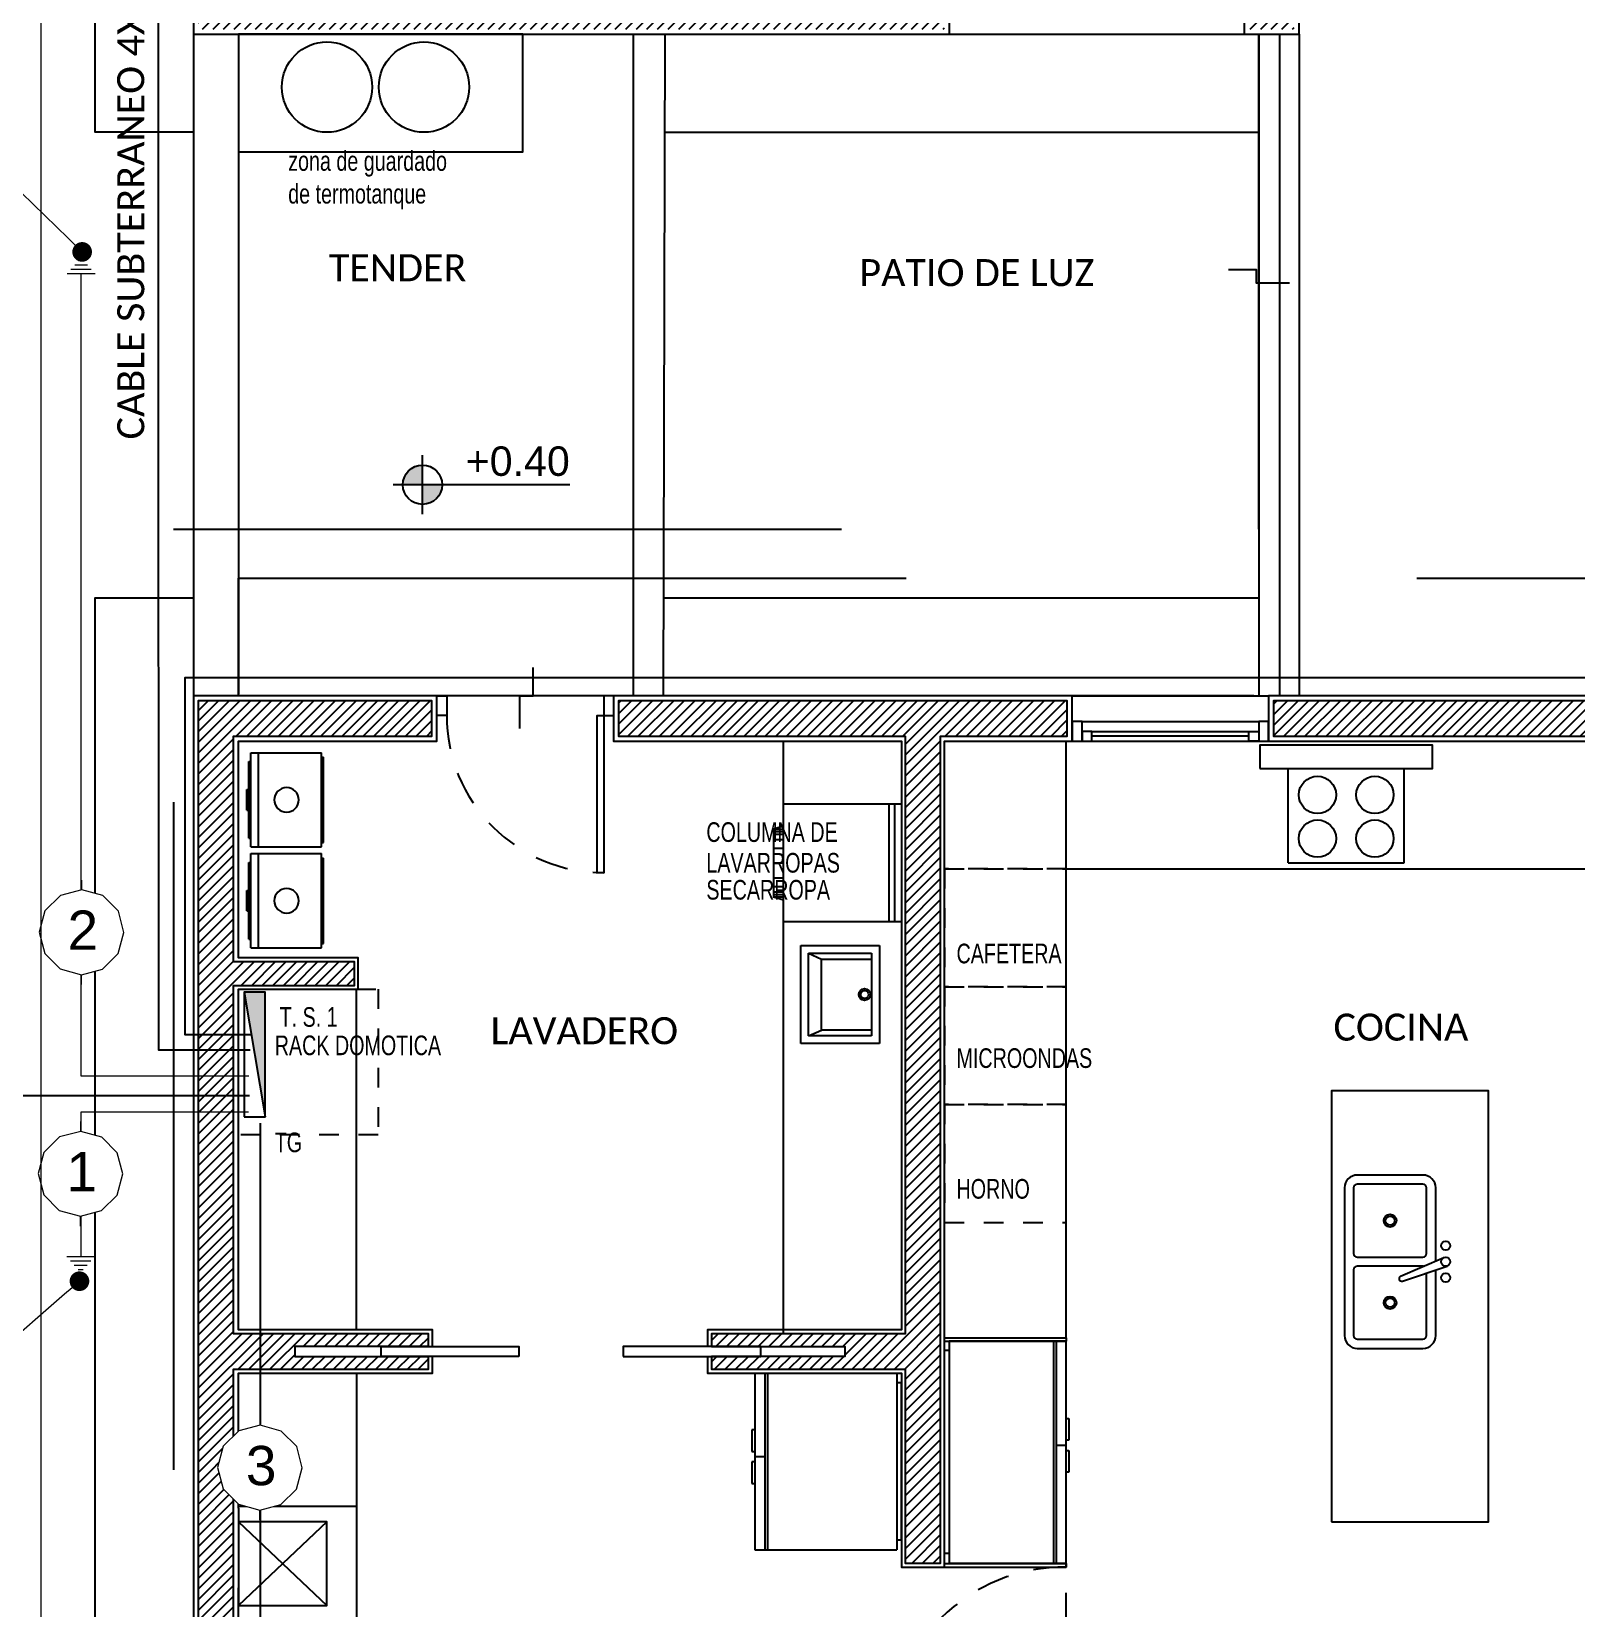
# Model space of a CAD drawing. Header units: millimetres. Extents: x 430 to 1353, y -204 to 152.
# Drawn here: x 642.21 to 650.08, y 118 to 126.02 of the extents above; entities that cross this region are included whole.
import ezdxf
from ezdxf import colors
from ezdxf.entities.mleader import LeaderData, LeaderLine
from ezdxf.enums import TextEntityAlignment as Align
from ezdxf.math import Vec2, Vec3

# ---------------------------------------------------------------- set-up
doc = ezdxf.new("R2010")
doc.units = ezdxf.units.MM
doc.linetypes.add('DASHED', pattern=[0.3, 0.17, -0.13])
doc.linetypes.add('HIDDENX3', pattern=[0.15, 0.1, -0.05])
doc.layers.get('0').update_dxf_attribs({"color": 250})
doc.layers.get('Defpoints').update_dxf_attribs({"color": 252})
for name, color, linetype in [('A Eq. Fijo', 252, 'Continuous'), ('AN - Designacion Corte 1-50', 252, 'Continuous'), ('AN - Designacion Nivel 1-50', 252, 'Continuous'), ('AR - Carpinteria', 252, 'Continuous'), ('AR - Equipamiento Fijo', 252, 'Continuous'), ('AR - Ht', 252, 'Continuous'), ('AR - Proyeccion', 252, 'DASHED'), ('AR - Vista 05', 252, 'Continuous'), ('AR - Vista 1', 252, 'Continuous'), ('AR - Vista 2', 252, 'Continuous'), ('AR - Vista 4', 252, 'Continuous'), ('AR-VISTA-1', 252, 'Continuous'), ('AR_Vista 1', 252, 'Continuous'), ('ER-AA', 252, 'HIDDENX3'), ('IE - Boca', 252, 'Continuous'), ('ND- Acometida', 1, 'Continuous'), ('ND- ESPACIOS', 253, 'Continuous')]:
    doc.layers.add(name, color=color, linetype=linetype)
for name, color, linetype, lineweight in [('ND- JABALINA', 92, 'Continuous', 9), ('ND-IUG_Boca', 252, 'Continuous', 9), ('ND-TABLEROS', 1, 'Continuous', 9), ('ND-texto', 251, 'Continuous', 15), ('ND-Texto2', 252, 'Continuous', 9), ('ND-TUE_cableado', 10, 'Continuous', 30)]:
    doc.layers.add(name, color=color, linetype=linetype, lineweight=lineweight)
doc.styles.add('50-TXT', font='GOTHIC.TTF', dxfattribs={"width": 0.75, "height": 0.1})
doc.styles.add('cotas', font='romans.shx', dxfattribs={"width": 0.8})
doc.styles.add('IMPLANTACION', font='arial.ttf', dxfattribs={"height": 0.3})
doc.styles.add('Romans 1.100', font='ROMANS.shx', dxfattribs={"height": 0.15})
doc.styles.get("Standard").update_dxf_attribs({"font": 'arial.ttf'})
doc.styles.add('Texto Simbolos 1 50', font='arial.ttf', dxfattribs={"height": 0.15})
doc.dimstyles.new('COT75', dxfattribs={"dimscale": 0.8, "dimtxt": 0.25, "dimasz": 0.18, "dimexe": 0.18, "dimexo": 0.0625, "dimgap": 0.09, "dimtad": 1, "dimzin": 4, "dimdsep": 46, "dimtxsty": 'cotas', "dimblk": 'ARCHTICK', "dimcen": 0.09, "dimdle": 0.1, "dimadec": 0, "dimazin": 0, "dimtfac": 1, "dimtofl": 0, "dimtmove": 1, "dimatfit": 3, "dimfxl": 0.2, "dimfxlon": 1, "dimtolj": 1, "dimtzin": 0, "dimarcsym": 0})

# ---------------------------------------------------------------- blocks, each defined once
blk = doc.blocks.new('Designacion Nivel Planta 1 50')
h = blk.add_hatch(color=256)
h.dxf.hatch_style = 1
h.paths.add_polyline_path([(0, 0.1, 0.414214), (-0.1, 0), (0, 0)])
h.paths.add_polyline_path([(0.1, 0), (0, 0), (0, -0.1, 0.414214)])
for p, q in [((0, -0.15), (0, 0.15)), ((0.75, 0), (-0.15, 0))]:
    blk.add_line(p, q)
blk.add_circle((0, 0), 0.1)
at = {"style": 'Texto Simbolos 1 50'}
blk.add_attdef('NIVEL', text='', height=0.15, dxfattribs=at).set_placement((0.75, 0), align=Align.BOTTOM_RIGHT)
blk = doc.blocks.new('Tarja-p07')
for p, q in [((0.405, 0.63), (-0.405, 0.63)), ((-0.475, 0.56), (-0.475, 0.2)), ((0.475, 0.2), (0.475, 0.56)), ((-0.1063, 0.3118), (-0.0237, 0.067)), ((-0.0789, 0.3223), (0.023, 0.0849)), ((-0.405, 0.13), (-0.0449, 0.13)), ((0.0036, 0.13), (0.405, 0.13))]:
    blk.add_line(p, q)
for points in [[(-0.0252, 0.1972, 0.035735), (-0.025, 0.2), (-0.025, 0.56, 0.414214), (-0.045, 0.58), (-0.405, 0.58, 0.414214), (-0.425, 0.56)], [(-0.425, 0.56), (-0.425, 0.2, 0.414214), (-0.405, 0.18), (-0.0618, 0.18, 0.414214)]]:
    blk.add_lwpolyline(points, format="xyb")
blk.add_lwpolyline([(0.025, 0.56), (0.025, 0.2, 0.414214), (0.045, 0.18), (0.405, 0.18, 0.414214), (0.425, 0.2), (0.425, 0.56, 0.414214), (0.405, 0.58), (0.045, 0.58, 0.414214)], format="xyb", close=True)
for centre, radius in [((-0.225, 0.38), 0.035), ((-0.225, 0.38), 0.025), ((0.225, 0.38), 0.035), ((0.225, 0.38), 0.025), ((-0.0875, 0.075), 0.025), ((0, 0.075), 0.025), ((0.0875, 0.075), 0.025)]:
    blk.add_circle(centre, radius)
for centre, radius, start, end in [((-0.405, 0.56), 0.07, 90, 180), ((0.405, 0.56), 0.07, 360, 90), ((-0.0924, 0.3165), 0.0147, 23.22102, 198.6421), ((-0.405, 0.2), 0.07, 180, 270), ((-0.405, 0.2), 0.02, 180, 270), ((-0.405, 0.2), 0.02, 180, 270), ((0.405, 0.2), 0.07, 270, 360)]:
    blk.add_arc(centre, radius, start, end)
blk = doc.blocks.new('caldera-')
at = {"color": 0}
for p, q in [((0.01, 0.2172), (0, 0.2172)), ((0, -0.2172), (0, 0.2172)), ((0.01, 0.2172), (0.01, 0.24)), ((0.37, 0.24), (0.01, 0.24)), ((0.01, -0.2172), (0.01, 0.2172)), ((0.33, -0.24), (0.33, 0.24)), ((0.37, 0.195), (0.37, 0.24)), ((0.37, -0.195), (0.37, 0.195)), ((0.38, 0.195), (0.37, 0.195)), ((0.38, 0.052), (0.38, 0.195)), ((0.38, -0.052), (0.38, 0.052)), ((0.39, 0.052), (0.38, 0.052)), ((0.39, 0.039), (0.38, 0.039)), ((0.39, 0.022), (0.38, 0.022)), ((0.39, 0.009), (0.38, 0.009)), ((0.39, -0.052), (0.39, 0.052)), ((0.39, -0.009), (0.38, -0.009)), ((0.39, -0.022), (0.38, -0.022)), ((0.39, -0.039), (0.38, -0.039)), ((0.39, -0.052), (0.38, -0.052)), ((0.38, -0.195), (0.38, -0.052)), ((0.01, -0.2172), (0, -0.2172)), ((0.01, -0.24), (0.01, -0.2172)), ((0.37, -0.24), (0.01, -0.24)), ((0.38, -0.195), (0.37, -0.195)), ((0.37, -0.24), (0.37, -0.195))]:
    blk.add_line(p, q, dxfattribs=at)
blk.add_circle((0.188, 0), 0.0625, dxfattribs=at)
blk = doc.blocks.new('Caldera')
at = {"rotation": 270}
blk.add_blockref('caldera-', (0.24, 0.39), dxfattribs=at)
blk = doc.blocks.new('A$C14B72A78')
at = {"rotation": 270}
blk.add_blockref('Caldera', (0.24, 0.39), dxfattribs=at)
blk = doc.blocks.new('*U491')
blk.add_lwpolyline([(0.05, 0.1), (0.05, 0.9), (0.0833, 0.9), (0.0833, 0.1)], close=True)
for points in [[(0, 0), (0.05, 0), (0.05, 0.1), (0, 0.1)], [(0.9, 0), (0.85, 0), (0.85, 0.1), (0.9, 0.1)]]:
    blk.add_lwpolyline(points)
at = {"color": 8, "linetype": 'DASHED'}
blk.add_arc((0.05, 0.1), 0.8, 360, 90, dxfattribs=at)
blk = doc.blocks.new('lavarropas')
for p, q in [((0.4413, 1.1183), (0.4413, 0.5183)), ((1.0413, 1.1183), (0.4413, 1.1183)), ((0.4413, 1.0848), (1.0413, 1.0848)), ((0.4413, 1.0559), (1.0413, 1.0559)), ((1.0413, 1.1183), (1.0413, 0.5183)), ((0.4413, 0.5183), (1.0413, 0.5183)), ((0.5691, 0.4674), (0.5691, 0.5183)), ((0.5814, 0.4674), (0.5814, 0.5183)), ((0.595, 0.4674), (0.595, 0.5183)), ((0.6222, 0.4674), (0.6222, 0.5183)), ((0.6654, 0.4674), (0.6654, 0.5183)), ((0.7413, 0.4674), (0.7413, 0.5183)), ((0.8173, 0.4674), (0.8173, 0.5183)), ((0.8605, 0.4674), (0.8605, 0.5183)), ((0.8876, 0.4674), (0.8876, 0.5183)), ((0.9012, 0.4674), (0.9012, 0.5183)), ((0.9136, 0.4674), (0.9136, 0.5183))]:
    blk.add_line(p, q)
blk.add_lwpolyline([(0.5535, 0.5183), (0.9292, 0.5183), (0.9136, 0.4674), (0.5691, 0.4674)], close=True)
blk = doc.blocks.new('SAPLS521')
for p, q in [((-0.25, 0), (0.25, 0)), ((-0.25, -0.4), (-0.25, 0)), ((0.25, 0), (0.25, -0.4)), ((-0.21, -0.04), (0.21, -0.04)), ((-0.21, -0.36), (-0.21, -0.04)), ((-0.1805, -0.2953), (-0.1805, -0.04)), ((0.1805, -0.04), (0.1805, -0.2953)), ((0.21, -0.04), (0.21, -0.36)), ((-0.21, -0.36), (-0.1805, -0.2953)), ((0.1805, -0.2953), (-0.1805, -0.2953)), ((0.21, -0.36), (0.1805, -0.2953)), ((0.25, -0.4), (-0.25, -0.4)), ((0.21, -0.36), (-0.21, -0.36))]:
    blk.add_line(p, q)
for radius in [0.03, 0.02]:
    blk.add_circle((0, -0.0751), radius)
blk = doc.blocks.new('HELADERA')
for p, q in [((-0.85, 0.7458), (-0.85, 0.6953)), ((-0.85, 0.7458), (0.05, 0.7458)), ((-0.85, 0.7458), (-0.85, 0.0238)), ((-0.5616, 0.7458), (-0.5616, 0.7605)), ((-0.5616, 0.7605), (-0.4513, 0.7605)), ((-0.4513, 0.7605), (-0.4513, 0.7458)), ((-0.425, 0.7458), (-0.425, 0.6953)), ((-0.3986, 0.7458), (-0.3986, 0.7605)), ((-0.3986, 0.7605), (-0.2883, 0.7605)), ((-0.2883, 0.7605), (-0.2883, 0.7458)), ((0.05, 0.7458), (0.05, 0.0238)), ((-0.85, 0.6953), (0.05, 0.6953)), ((-0.85, 0.6819), (0.05, 0.6819)), ((-0.85, 0.0238), (0.05, 0.0238)), ((-0.8022, 0.0238), (-0.8022, 0)), ((-0.002, 0), (-0.8022, 0)), ((-0.002, 0.0238), (-0.002, 0))]:
    blk.add_line(p, q)
blk = doc.blocks.new('heladera2')
for p, q in [((0.0238, 0.5279), (0.0238, -0.6041)), ((0.6168, 0.5279), (0.0238, 0.5279)), ((0.5542, 0.5279), (0.5542, -0.6041)), ((0.5676, 0.5279), (0.5676, -0.6041)), ((0.618, 0.5279), (0.5676, 0.5279)), ((0.618, 0.5279), (0.618, -0.6041)), ((0, -0.5521), (0, 0.4801)), ((0.0238, 0.4801), (0, 0.4801)), ((0.618, 0.1344), (0.6328, 0.1344)), ((0.6328, 0.1344), (0.6328, 0.0242)), ((0.6328, 0.0242), (0.618, 0.0242)), ((0.618, -0.0021), (0.5676, -0.0021)), ((0.618, -0.0285), (0.6328, -0.0285)), ((0.6328, -0.0285), (0.6328, -0.1388)), ((0.6328, -0.1388), (0.618, -0.1388)), ((0.0238, -0.5521), (0, -0.5521)), ((0.6168, -0.6041), (0.0238, -0.6041))]:
    blk.add_line(p, q)
blk = doc.blocks.new('*U496')
at = {"color": 8}
blk.add_line((0.9, 0.025), (0.1, 0.025), dxfattribs=at)
at = {"layer": 'AR - Carpinteria'}
for p, q in [((0.05, 0.1), (0.95, 0.1)), ((0.05, 0), (0.95, 0)), ((0.1, 0.05), (0.9, 0.05))]:
    blk.add_line(p, q, dxfattribs=at)
for points in [[(0, 0), (0.05, 0), (0.05, 0.1), (0, 0.1)], [(0.95, 0), (1, 0), (1, 0.1), (0.95, 0.1)], [(0.05, 0), (0.1, 0), (0.1, 0.05), (0.05, 0.05)], [(0.95, 0), (0.9, 0), (0.9, 0.05), (0.95, 0.05)]]:
    blk.add_lwpolyline(points, close=True, dxfattribs=at)
blk = doc.blocks.new('PLANTA BAJA')
at = {"layer": 'AR - Ht', "true_color": 0x383838, "transparency": 33554610}
h = blk.add_hatch(dxfattribs=at)
h.set_pattern_fill('ANSI31', color=250, scale=0.012)
h.set_pattern_definition([(45, (-605.2518, -51.777135), (-0.0269407684, 0.0269407684), [])])
h.paths.add_polyline_path([(23.605, 24.735), (23.425, 24.735), (23.425, 24.69), (22.52, 24.69), (22.52, 24.6304), (22.7591, 24.6304), (22.7591, 24.5804), (22.52, 24.5804), (22.52, 24.52), (23.425, 24.52), (23.425, 24.45), (23.605, 24.45)])
h.paths.add_polyline_path([(18.205, 30.805), (18.025, 30.805), (18.025, 30.625), (18.205, 30.625)])
h.paths.add_polyline_path([(0.205, 16.225), (1.215, 16.225), (1.215, 16.405), (0.025, 16.405), (0.025, 10.52), (0.205, 10.52), (0.205, 11.8904), (0.205, 13.0025), (1.1975, 13.0025), (1.1975, 13.0679), (0.5175, 13.0679), (0.5175, 13.1179), (1.1975, 13.1179), (1.1975, 13.1825), (0.205, 13.1825), (0.205, 14.9569), (0.82, 14.9569), (0.82, 15.0769), (0.205, 15.0769)])
h.paths.add_polyline_path([(4.45, 16.405), (2.165, 16.405), (2.165, 16.225), (3.625, 16.225), (3.625, 13.1825), (2.6375, 13.1825), (2.6375, 13.1179), (3.3175, 13.1179), (3.3175, 13.0679), (2.6375, 13.0679), (2.6375, 13.0025), (3.625, 13.0025), (3.625, 12.015), (3.805, 12.015), (3.805, 16.225), (4.45, 16.225)])
h.paths.add_polyline_path([(7.455, 16.405), (5.5, 16.405), (5.5, 16.225), (7.455, 16.225)])
h.paths.add_polyline_path([(7.34, 11.005), (3.805, 11.005), (3.805, 11.075), (3.625, 11.075), (3.625, 10.825), (4.155, 10.825), (4.155, 8.47), (3.625, 8.47), (3.625, 8.35), (4.275, 8.35), (4.275, 10.825), (7.22, 10.825), (7.22, 7.405), (7.225, 7.405), (7.225, 0.025), (7.405, 0.025), (7.405, 7.225), (7.475, 7.225), (7.475, 7.405), (7.34, 7.405)])
h.paths.add_polyline_path([(3.805, 7.405), (2.615, 7.405), (2.615, 7.8154), (2.495, 7.8154), (2.495, 7.405), (0.205, 7.405), (0.205, 7.96), (0.025, 7.96), (0.025, 0.025), (0.205, 0.025), (0.205, 7.225), (3.805, 7.225)])
h.paths.add_polyline_path([(11.69, 7.405), (9.89, 7.405), (9.725, 7.405), (9.725, 7.225), (11.69, 7.225)])
h.paths.add_polyline_path([(14.62, 11.005), (10.81, 11.005), (10.81, 10.825), (14.62, 10.825)])
h.paths.add_polyline_path([(18.225, 11.005), (15.875, 11.005), (15.875, 10.825), (18.055, 10.825), (18.055, 9.505), (17.475, 9.505), (17.475, 9.175), (17.215, 9.175), (17.215, 9.055), (18.055, 9.055), (18.055, 7.405), (17.47, 7.405), (17.47, 7.225), (18.035, 7.225), (18.195, 7.225), (18.22, 7.225), (18.22, 7.405), (18.175, 7.405), (18.175, 10.825), (18.225, 10.825)])
h.paths.add_polyline_path([(18.055, 9.425), (18.055, 9.175), (17.555, 9.175), (17.555, 9.425)], flags=16)
h.paths.add_polyline_path([(16.42, 7.405), (16.375, 7.405), (16.375, 9.95), (16.255, 9.95), (16.255, 7.405), (13.74, 7.405), (13.74, 7.225), (14.29, 7.225), (14.29, 5.415), (14.74, 5.415), (14.74, 7.225), (16.395, 7.225), (16.42, 7.2251)])
h.paths.add_polyline_path([(23.605, 16.405), (21.57, 16.405), (21.57, 16.225), (23.425, 16.225), (23.425, 11.685), (19.375, 11.685), (19.375, 12.365), (19.255, 12.365), (19.17, 12.365), (19.17, 12.245), (19.255, 12.245), (19.255, 11.005), (19.165, 11.005), (19.165, 10.825), (19.375, 10.825), (19.375, 11.565), (23.425, 11.565), (23.425, 7.405), (21.57, 7.405), (21.57, 7.225), (23.605, 7.225)])
h.paths.add_polyline_path([(18.22, 16.405), (17.91, 16.405), (17.91, 16.225), (18.055, 16.225), (18.055, 12.25), (18.22, 12.25), (18.22, 12.36), (18.175, 12.36), (18.175, 16.225), (18.22, 16.225)])
h.paths.add_polyline_path([(21.77, 23.57), (20.7625, 23.57), (20.7625, 23.535), (21.3625, 23.535), (21.3625, 23.435), (20.7625, 23.435), (20.7625, 23.4), (21.66, 23.4), (21.66, 23.165), (21.77, 23.165)])
h.paths.add_polyline_path([(18.9175, 23.535), (19.5125, 23.535), (19.5125, 23.57), (18.215, 23.57), (18.215, 23.615), (18.025, 23.615), (18.025, 19.825), (18.23, 19.825), (18.255, 19.825), (18.255, 20.005), (18.205, 20.005), (18.205, 23.4), (19.5125, 23.4), (19.5125, 23.435), (18.9175, 23.435)])
h.paths.add_polyline_path([(23.605, 30.805), (23.355, 30.805), (23.355, 30.625), (23.425, 30.625), (23.425, 26.15), (21.66, 26.15), (21.66, 24.52), (21.77, 24.52), (21.77, 26.04), (23.425, 26.04), (23.425, 25.785), (23.605, 25.785)])
h.paths.add_polyline_path([(3.825, 20.005), (2.3749, 20.005), (2.3749, 20.055), (2.265, 20.055), (2.265, 20.005), (0.205, 20.005), (0.205, 20.055), (0.025, 20.055), (0.025, 19.825), (3.825, 19.825)])
h.paths.add_polyline_path([(5.605, 23.61), (5.425, 23.61), (5.425, 20.005), (5.375, 20.005), (5.375, 19.825), (5.4, 19.825), (5.605, 19.825)])
h.paths.add_polyline_path([(5.605, 30.805), (5.425, 30.805), (5.425, 30.625), (5.605, 30.625)])
h.paths.add_polyline_path([(0.21, 21.41), (0.21, 21.66), (0.36, 21.66), (0.36, 21.41)], flags=16)
h.paths.add_polyline_path([(0.435, 21.66), (2.2649, 21.66), (2.2649, 20.905), (2.3749, 20.905), (2.3749, 21.66), (4.055, 21.66), (4.055, 20.96), (4.165, 20.96), (4.165, 21.635), (4.165, 22.685), (4.015, 22.685), (4.015, 21.77), (1.965, 21.77), (1.965, 22.685), (1.815, 22.685), (1.815, 21.77), (0.42, 21.77), (0.205, 21.77), (0.205, 30.625), (0.275, 30.625), (0.275, 30.805), (0.23, 30.805), (0.025, 30.805), (0.025, 21.085), (0.205, 21.085), (0.205, 21.335), (0.435, 21.335)])
h.paths.add_polyline_path([(1.995, 8.7404), (1.995, 9.055), (2.445, 9.055), (2.445, 8.7404)], flags=16)
h.paths.add_polyline_path([(2.615, 9.035), (2.615, 9.175), (0.205, 9.175), (0.205, 9.47), (0.025, 9.47), (0.025, 9.035), (0.025, 9.01), (0.205, 9.01), (0.205, 9.055), (1.915, 9.055), (1.915, 8.6604), (2.615, 8.6604)])
h.paths.add_polyline_path([(23.425, 21.935), (23.17, 21.935), (23.17, 22.09), (23.425, 22.09)], flags=16)
h.paths.add_polyline_path([(23.605, 23.4), (23.425, 23.4), (23.425, 23.335), (22.62, 23.335), (22.62, 23.2754), (22.8591, 23.2754), (22.8591, 23.2254), (22.62, 23.2254), (22.62, 23.165), (23.425, 23.165), (23.425, 22.165), (23.095, 22.165), (23.095, 21.935), (21.795, 21.935), (21.66, 21.935), (21.66, 21.865), (21.795, 21.865), (23.425, 21.865), (23.425, 20.005), (21.77, 20.005), (21.77, 21.115), (21.66, 21.115), (21.66, 20.005), (21.605, 20.005), (21.605, 19.825), (21.64, 19.825), (23.605, 19.825)])
at = {"layer": 'IE - Boca'}
h = blk.add_hatch(color=256, dxfattribs=at)
h.dxf.hatch_style = 1
h.paths.add_polyline_path([(0.3664, 14.9224), (0.2587, 14.9224), (0.3664, 14.287)])
at = {"layer": 'A Eq. Fijo', "ltscale": 0.5}
for centre in [(0.6805, 19.5298), (1.1742, 19.5298)]:
    blk.add_circle(centre, 0.23, dxfattribs=at)
at = {"layer": 'AN - Designacion Corte 1-50'}
blk.add_lwpolyline([(5.5811, 18.531), (5.413, 18.531), (5.413, 18.599), (5.2702, 18.599)], dxfattribs=at)
at = {"layer": 'AR - Carpinteria'}
for p, q in [((3.85, 19.8), (5.35, 19.8)), ((2.14, 16.43), (1.24, 16.43)), ((0.23, 12.225), (0.68, 11.8004)), ((0.68, 12.225), (0.23, 11.8004))]:
    blk.add_line(p, q, dxfattribs=at)
for points in [[(1.657, 13.0679), (0.957, 13.0679), (0.957, 13.1179), (1.657, 13.1179)], [(2.1889, 13.0679), (2.8889, 13.0679), (2.8889, 13.1179), (2.1889, 13.1179)]]:
    blk.add_lwpolyline(points, close=True, dxfattribs=at)
at = {"layer": 'AR - Equipamiento Fijo'}
for p, q in [((3.005, 13.19), (3.005, 16.2)), ((4.445, 13.163), (4.445, 16.2)), ((5.575, 15.58), (5.575, 16.06)), ((5.575, 16.06), (6.165, 16.06)), ((6.165, 15.58), (6.165, 16.06)), ((5.575, 15.58), (6.165, 15.58)), ((4.445, 15.55), (7.315, 15.55)), ((0.83, 12.985), (0.83, 9.195))]:
    blk.add_line(p, q, dxfattribs=at)
for points in [[(1.677, 19.8), (0.23, 19.8), (0.23, 19.2), (1.677, 19.2)], [(5.795, 12.225), (6.595, 12.225), (6.595, 14.42), (5.795, 14.42)]]:
    blk.add_lwpolyline(points, close=True, dxfattribs=at)
at = {"layer": 'AR - Proyeccion', "color": 8}
blk.add_line((4.445, 11.095), (4.445, 12.013), dxfattribs=at)
at = {"layer": 'AR - Proyeccion', "ltscale": 20}
blk.add_lwpolyline([(0, 6.49), (-0.0998, 6.49), (-0.1002, 17.28), (5.425, 17.28), (5.425, 19.8)], dxfattribs=at)
blk.add_lwpolyline([(0.23, 17.03), (23.4, 17.03), (23.4, 16.43), (0.23, 16.43)], close=True, dxfattribs=at)
at = {"layer": 'AR - Proyeccion', "color": 8}
blk.add_arc((4.436, 11.104), 0.8911, 89.34645, 180.57872, dxfattribs=at)
at = {"layer": 'AR - Vista 05'}
for p, q in [((0.83, 13.2025), (0.83, 14.9369)), ((3.825, 13.163), (4.445, 13.163)), ((3.825, 13.145), (4.4438, 13.145)), ((4.445, 13.163), (4.445, 13.145)), ((3.605, 12.9825), (3.605, 11.995)), ((0.23, 12.305), (0.83, 12.305)), ((3.825, 12.013), (4.445, 12.013)), ((3.825, 11.995), (4.4438, 11.995)), ((4.445, 12.013), (4.445, 11.995))]:
    blk.add_line(p, q, dxfattribs=at)
for points in [[(5.4, 19.8), (5.63, 19.8), (5.63, 23.635), (5.4, 23.635), (5.4, 20.03), (5.35, 20.03), (5.35, 19.8)], [(7.48, 16.2), (7.48, 16.43), (5.475, 16.43), (5.475, 16.2)], [(5.43, 16.06), (6.31, 16.06), (6.31, 16.18), (5.43, 16.18)]]:
    blk.add_lwpolyline(points, close=True, dxfattribs=at)
for points in [[(0, 20.08), (0, 19.8), (3.85, 19.8), (3.85, 20.03), (2.3999, 20.03), (2.3999, 20.08), (2.2399, 20.08), (2.24, 20.03), (0.23, 20.03), (0.23, 20.08)], [(1.2175, 13.1179), (1.2175, 13.2025), (0.23, 13.2025), (0.23, 14.9369), (0.84, 14.9369), (0.84, 15.0969), (0.23, 15.0969), (0.23, 16.2), (1.24, 16.2), (1.24, 16.43), (0, 16.43), (0, 10.495), (0.23, 10.495), (0.23, 11.8904)], [(2.6175, 13.0679), (2.6175, 12.9825), (3.605, 12.9825), (3.605, 11.995), (3.825, 11.995), (3.825, 16.2), (4.475, 16.2), (4.475, 16.43), (2.14, 16.43), (2.14, 16.2), (3.605, 16.2), (3.605, 13.2025), (2.6175, 13.2025), (2.6175, 13.1179)], [(0.23, 12.295), (0.23, 12.9825), (1.2175, 12.9825), (1.2175, 13.0679)], [(0.23, 12.295), (0.23, 12.295), (0.23, 11.8904), (0.23, 11.8904)]]:
    blk.add_lwpolyline(points, dxfattribs=at)
for centre in [(5.7238, 15.9264), (6.0162, 15.9264), (5.7238, 15.7042), (6.0162, 15.7042)]:
    blk.add_circle(centre, 0.0949, dxfattribs=at)
at = {"layer": 'AR - Vista 1'}
blk.add_line((4.475, 16.43), (5.475, 16.43), dxfattribs=at)
at = {"layer": 'AR - Vista 2'}
for points in [[(0, 19.8), (0, 16.43)], [(0.23, 19.8), (0.23, 16.44)], [(2.24, 19.8), (2.24, 16.43)], [(2.4, 19.8), (2.3928, 16.43)], [(5.425, 19.8), (5.425, 16.43)], [(5.53, 19.8), (5.53, 16.43)], [(5.63, 19.8), (5.63, 16.43)], [(5.63, 19.8), (5.63, 16.43)]]:
    blk.add_lwpolyline(points, dxfattribs=at)
at = {"layer": 'AR - Vista 4'}
for points in [[(1.1975, 13.1179), (1.1975, 13.1825), (0.205, 13.1825), (0.205, 14.9569), (0.82, 14.9569), (0.82, 15.0769), (0.205, 15.0769), (0.205, 16.225), (1.215, 16.225), (1.215, 16.405), (0.025, 16.405), (0.025, 10.52), (0.205, 10.52), (0.205, 11.8904)], [(2.6375, 13.0679), (2.6375, 13.0025), (3.625, 13.0025), (3.625, 12.015), (3.805, 12.015), (3.805, 16.225), (4.45, 16.225), (4.45, 16.405), (2.165, 16.405), (2.165, 16.225), (3.625, 16.225), (3.625, 13.1825), (2.6375, 13.1825), (2.6375, 13.1179)], [(1.1975, 13.1179), (0.5175, 13.1179), (0.5175, 13.0679), (1.1975, 13.0679)], [(2.6375, 13.1179), (3.3175, 13.1179), (3.3175, 13.0679), (2.6375, 13.0679)], [(0.205, 11.8904), (0.205, 13.0025), (1.1975, 13.0025), (1.1975, 13.0679)]]:
    blk.add_lwpolyline(points, dxfattribs=at)
for points in [[(7.455, 16.225), (7.455, 16.405), (5.5, 16.405), (5.5, 16.225)], [(0.23, 11.8004), (0.68, 11.8004), (0.68, 12.225), (0.23, 12.225)]]:
    blk.add_lwpolyline(points, close=True, dxfattribs=at)
at = {"layer": 'AR-VISTA-1'}
blk.add_lwpolyline([(0, 19.3), (-0.5, 19.3), (-0.5, 30.83), (-0.5, 31.33), (-0.0056, 31.33)], dxfattribs=at)
at = {"layer": 'AR_Vista 1'}
for points in [[(2.4, 19.3), (5.4226, 19.3)], [(0, 0), (-0.5, 0), (-0.5, 16.43), (-0.5, 16.93), (0, 16.93)], [(2.4, 16.93), (5.425, 16.93)]]:
    blk.add_lwpolyline(points, dxfattribs=at)
at = {"layer": 'IE - Boca'}
blk.add_line((0.2587, 14.9224), (0.3664, 14.287), dxfattribs=at)
blk.add_lwpolyline([(0.2587, 14.287), (0.3664, 14.287), (0.3664, 14.9224), (0.2587, 14.9224)], close=True, dxfattribs=at)
at = {"layer": 'A Eq. Fijo', "ltscale": 0.5, "xscale": -1, "rotation": 180}
for p in [(0.0325, 16.0512), (0.0325, 15.5376)]:
    blk.add_blockref('A$C14B72A78', p, dxfattribs=at)
at = {"layer": 'A Eq. Fijo', "ltscale": 0.5, "rotation": 270}
blk.add_blockref('SAPLS521', (3.493, 14.91), dxfattribs=at)
at = {"layer": 'AR - Carpinteria', "rotation": 180}
blk.add_blockref('*U491', (2.14, 16.43), dxfattribs=at)
at = {"layer": 'AR - Carpinteria'}
blk.add_blockref('*U496', (4.475, 16.2), dxfattribs=at)
at = {"layer": 'AR - Equipamiento Fijo', "ltscale": 0.5, "xscale": -1, "rotation": 270}
blk.add_blockref('lavarropas', (2.4867, 14.8387), dxfattribs=at)
at = {"layer": 'AR - Equipamiento Fijo', "xscale": 0.9286074381064684, "yscale": 0.9286074381064684, "zscale": 0.9286074381064684, "rotation": 90}
blk.add_blockref('Tarja-p07', (6.4465, 13.55), dxfattribs=at)
at = {"layer": 'AR - Equipamiento Fijo', "xscale": -1.000000000000011, "rotation": 90}
blk.add_blockref('HELADERA', (3.605, 12.1325), dxfattribs=at)
at = {"layer": 'AR - Vista 05'}
blk.add_blockref('heladera2', (3.825, 12.6171), dxfattribs=at)
blk = doc.blocks.new('Tierra_fisica')
for p, q in [((-0.0709, 0), (0.0709, 0)), ((-0.0517, -0.0222), (0.0517, -0.0222)), ((-0.0326, -0.0445), (0.0326, -0.0445)), ((-0.0134, -0.0667), (0.0134, -0.0667))]:
    blk.add_line(p, q)
blk = doc.blocks.new('_ArchTick')
at = {"color": 0, "linetype": 'ByBlock', "const_width": 0.15}
blk.add_lwpolyline([(-0.5, -0.5), (0.5, 0.5)], dxfattribs=at)
blk = doc.blocks.new('*D487')
at = {"layer": 'Defpoints', "color": 0, "transparency": 16777216}
for p in [(642.4629, 124.7925), (641.7632, 119.7894), (642.4605, 119.7891)]:
    blk.add_point(p, dxfattribs=at)
at = {"layer": 'ND-IUG_Boca', "color": 0, "lineweight": -2, "transparency": 16777216}
for p, q in [((641.7656, 124.8729), (641.7631, 119.7094)), ((641.9255, 124.7928), (641.6215, 124.7929)), ((641.9232, 119.7894), (641.6192, 119.7895))]:
    blk.add_line(p, q, dxfattribs=at)
at = {"layer": 'ND-IUG_Boca', "color": 0, "lineweight": -2, "transparency": 16777216, "xscale": 0.144, "yscale": 0.144, "zscale": 0.144}
for p, rotation in [((641.7655, 124.7929), 89.97276894999612), ((641.7632, 119.7894), 269.9727689499961)]:
    blk.add_blockref('_ArchTick', p, dxfattribs=dict(at, rotation=rotation))
at = {"layer": 'ND-IUG_Boca', "color": 0, "transparency": 16777216, "insert": (641.5923, 122.2912), "char_height": 0.2, "attachment_point": 5, "rotation": 89.97277, "style": 'cotas'}
blk.add_mtext('\\A1;5.00', dxfattribs=at)
blk = doc.blocks.new('_Dot')
at = {"color": 0, "linetype": 'ByBlock', "lineweight": -2}
blk.add_line((-0.5, 0), (-1, 0), dxfattribs=at)
at = {"color": 0, "linetype": 'ByBlock', "const_width": 0.5}
blk.add_lwpolyline([(-0.25, 0, 1), (0.25, 0, 1)], format="xyb", close=True, dxfattribs=at)
blk = doc.blocks.new('Cable_acometida')
at = {"lineweight": 9}
blk.add_wipeout([(0, 0.2175), (-0.1081, 0.1889), (-0.1874, 0.1102), (-0.2168, 0.0023), (-0.1882, -0.1058), (-0.1095, -0.1851), (-0.0016, -0.2144), (0.1064, -0.1859), (0.1858, -0.1072), (0.2151, 0.0007), (0.1866, 0.1088), (0.1079, 0.1881)], dxfattribs=at)
for p, q in [((0, 0.2175), (0, 0.2675)), ((-0.0016, -0.2644), (-0.0016, -0.2144))]:
    blk.add_line(p, q, dxfattribs=at)
blk.add_lwpolyline([(0, 0.2175), (-0.1081, 0.1889), (-0.1874, 0.1102), (-0.2168, 0.0023), (-0.1882, -0.1058), (-0.1095, -0.1851), (-0.0016, -0.2144), (0.1064, -0.1859), (0.1858, -0.1072), (0.2151, 0.0007), (0.1866, 0.1088), (0.1079, 0.1881)], close=True, dxfattribs=at)
at = {"lineweight": 9, "style": 'IMPLANTACION'}
blk.add_attdef('NUM', text='', height=0.2, dxfattribs=at).set_placement((0.0057, -0.0878), align=Align.CENTER)

msp = doc.modelspace()

# ---------------------------------------------------------------- hatches: boundary and pattern name
at = {"layer": 'ND-TABLEROS'}
h = msp.add_hatch(color=256, dxfattribs=at)
h.dxf.hatch_style = 1
h.paths.add_polyline_path([(643.4006, 121.1345), (643.2929, 121.1345), (643.4006, 120.499)])

# ---------------------------------------------------------------- linework, layer by layer
at = {"layer": 'AN - Designacion Corte 1-50'}
for points in [[(648.6154, 124.7431), (648.4472, 124.7431), (648.4472, 124.811), (648.3045, 124.811)], [(644.6962, 122.4759), (644.6962, 122.642), (644.7642, 122.642), (644.7642, 122.7868)]]:
    msp.add_lwpolyline(points, dxfattribs=at)
at = {"layer": 'ER-AA'}
for p, q in [((646.8592, 122.412), (647.4792, 122.412)), ((646.8592, 121.762), (647.4792, 121.762)), ((646.8592, 121.162), (647.4792, 121.162)), ((646.8592, 120.562), (647.4792, 120.562)), ((646.8592, 119.962), (647.4792, 119.962))]:
    msp.add_line(p, q, dxfattribs=at)
for points in [[(646.8592, 121.162), (647.4792, 121.162), (647.4792, 121.762), (646.8592, 121.762), (646.8592, 121.162)], [(646.8592, 120.562), (647.4792, 120.562), (647.4792, 121.162), (646.8592, 121.162), (646.8592, 120.562)], [(646.8592, 119.962), (647.4792, 119.962), (647.4792, 120.562), (646.8592, 120.562), (646.8592, 119.962)]]:
    msp.add_lwpolyline(points, dxfattribs=at)
msp.add_lwpolyline([(643.2642, 121.1489), (643.9754, 121.1489), (643.9754, 120.4071), (643.2642, 120.4071)], close=True, dxfattribs=at)
at = {"layer": 'ND- Acometida'}
for points in [[(643.325, 120.9162), (642.9925, 120.9162), (642.9925, 122.7364), (666.9723, 122.7364), (666.9723, 132.7489), (666.3778, 132.7489)], [(643.323, 120.8381), (642.8584, 120.8381), (642.8529, 132.5487), (643.3237, 132.5487)], [(637.0291, 97.9821), (637.0291, 120.6075), (643.3201, 120.6075)], [(643.3739, 120.4679), (643.3739, 116.9562), (645.0392, 116.957)]]:
    msp.add_lwpolyline(points, dxfattribs=at)
at = {"layer": 'ND- JABALINA'}
for points in [[(643.3166, 120.7057), (642.4628, 120.7058), (642.4629, 124.7925)], [(643.3142, 120.5233), (642.4605, 120.5233), (642.4605, 119.7891)]]:
    msp.add_lwpolyline(points, dxfattribs=at)
at = {"layer": 'ND-TABLEROS'}
msp.add_lwpolyline([(643.2929, 120.499), (643.4006, 120.499), (643.4006, 121.1345), (643.2929, 121.1345)], close=True, dxfattribs=at)

# ---------------------------------------------------------------- block references
at = {"layer": 'AN - Designacion Nivel 1-50'}
msp.add_blockref('Designacion Nivel Planta 1 50', (644.201, 123.7175), dxfattribs=at).add_auto_attribs({'NIVEL': '+0.40'})
at = {"layer": 'AR - Vista 05'}
msp.add_blockref('PLANTA BAJA', (643.0342, 106.212), dxfattribs=at)
at = {"layer": 'ND- JABALINA', "xscale": -1, "rotation": 179.9935880787468}
msp.add_blockref('Tierra_fisica', (642.4629, 124.7925), dxfattribs=at)
at = {"layer": 'ND- JABALINA'}
msp.add_blockref('Tierra_fisica', (642.4605, 119.7891), dxfattribs=at)

# ---------------------------------------------------------------- texts
at = {"layer": 'ER-AA', "style": '50-TXT', "width": 0.75}
for s, p in [('COLUMNA DE', (645.6464, 121.8991)), ('LAVARROPAS', (645.6464, 121.7429)), ('SECARROPA', (645.6464, 121.6055)), ('CAFETERA', (646.9201, 121.2811)), ('RACK DOMOTICA', (643.4487, 120.8134, 0)), ('MICROONDAS', (646.9201, 120.7485)), ('TG', (643.4487, 120.3196, 0)), ('HORNO', (646.9201, 120.083))]:
    msp.add_text(s, height=0.1, dxfattribs=at).set_placement(p)
at = {"layer": 'ER-AA', "insert": (643.5172, 125.4156), "char_height": 0.1, "attachment_point": 1, "style": '50-TXT'}
msp.add_mtext_dynamic_manual_height_columns('zona de guardado\\Pde termotanque', width=1.456963, gutter_width=0.5, heights=[0], dxfattribs=at)
at = {"layer": 'ND- ESPACIOS', "char_height": 0.15, "attachment_point": 1, "rotation": 0.00461}
for s, width, gutter_width, insert in [('{\\fCalibri|b0|i0|c0|p34;\\H0.91667x;TENDER}', 2.082022, 10.7544, (643.7241, 124.8908)), ('{\\fCalibri|b0|i0|c0|p34;\\H0.91667x;PATIO DE LUZ}', 2.082022, 10.7544, (646.4255, 124.8658)), ('{\\fCalibri|b0|i0|c0|p34;\\H0.91667x;LAVADERO}', 1.191821, 10.1758, (644.5479, 121.0066)), ('{\\fCalibri|b0|i0|c0|p34;\\H0.91667x;COCINA}', 1.191821, 10.1758, (648.8395, 121.025))]:
    msp.add_mtext_dynamic_manual_height_columns(s, width=width, gutter_width=gutter_width, heights=[0.3575], dxfattribs=dict(at, insert=insert))
at = {"layer": 'ND-TABLEROS', "style": '50-TXT', "width": 0.75}
msp.add_text('T. S. 1', height=0.1, dxfattribs=at).set_placement((643.4734, 120.9579, 0))
at = {"layer": 'ND-texto', "insert": (642.6467, 123.9481), "char_height": 0.15, "attachment_point": 1, "rotation": 90.00461}
msp.add_mtext_dynamic_manual_height_columns('{\\fCalibri|b0|i0|c0|p34;\\H0.91667x;CABLE SUBTERRANEO 4X6mm}', width=2.837291, gutter_width=10.1758, heights=[0.3575], dxfattribs=at)

# ---------------------------------------------------------------- dimensions: what is measured, and where the dimension line sits
at = {"layer": 'ND-IUG_Boca'}
dim = msp.add_aligned_dim(p1=(642.4629, 124.7925), p2=(642.4605, 119.7891), distance=-0.6973, dimstyle='COT75', dxfattribs=at)
dim.commit()
dim.dimension.update_dxf_attribs({"geometry": '*D487', "text_midpoint": (641.5923, 122.2912)})

# ---------------------------------------------------------------- leaders
at = {"layer": 'ND-Texto2'}
ml = msp.add_multileader_mtext('Standard', dxfattribs=at)
ml.set_content('{\\fArial|b0|i0|c0|p34;Jabalina de 2,40m\\PCable 10mm}', color=256, style='Romans 1.100')
ml.set_leader_properties(color=256, linetype='ByLayer', lineweight=-1)
ml.set_arrow_properties(name='DOT')
ml.build(insert=Vec2(0, 0))
ml.multileader.update_dxf_attribs({"text_left_attachment_type": 5, "text_right_attachment_type": 6, "dogleg_length": 0.00005, "arrow_head_size": 0.1})
ctx = ml.context
ctx.base_point, ctx.char_height, ctx.arrow_head_size, ctx.landing_gap_size, ctx.plane_origin = Vec3(640.4269, 125.1662), 0.1, 0.1, 0.2, Vec3(647.6919, 129.4481)
ctx.left_attachment, ctx.right_attachment = 5, 6
notes = []
notes.append((ctx, [(1, (1, 1, 0), (642.0387, 125.3183), (-1, 0), 0.0829, [(0, [(642.468, 124.9026)], 0, [])])]))
ctx.mtext.insert, ctx.mtext.rotation, ctx.mtext.width, ctx.mtext.defined_height, ctx.mtext.line_spacing_factor, ctx.mtext.flow_direction = Vec3(640.6269, 125.4383), 6.283185, 2.609946, 1.2743, 0.9, 5
ml = msp.add_multileader_mtext('Standard', dxfattribs=at)
ml.set_content('\\A1;{\\fArial|b0|i0|c0|p34;Jabalina \\H0.7x;\\S5/8;\\H1.42857x; de 2,00m\\PCable 10mm}', color=256, style='Romans 1.100')
ml.set_leader_properties(color=256, linetype='ByLayer', lineweight=-1)
ml.set_arrow_properties(name='DOT')
ml.build(insert=Vec2(0, 0))
ml.multileader.update_dxf_attribs({"text_left_attachment_type": 5, "text_right_attachment_type": 6, "dogleg_length": 0.00005, "arrow_head_size": 0.1})
ctx = ml.context
ctx.base_point, ctx.char_height, ctx.arrow_head_size, ctx.landing_gap_size, ctx.plane_origin = Vec3(640.2912, 119.0804), 0.1, 0.1, 0.2, Vec3(647.6461, 123.3904)
ctx.left_attachment, ctx.right_attachment = 5, 6
notes.append((ctx, [(1, (1, 1, 0), (641.993, 119.2607), (-1, 0), 0.0829, [(0, [(642.4543, 119.6626)], 0, [])])]))
ctx.mtext.insert, ctx.mtext.rotation, ctx.mtext.width, ctx.mtext.defined_height, ctx.mtext.line_spacing_factor, ctx.mtext.flow_direction = Vec3(640.4912, 119.3807), 6.283185, 2.609946, 1.2743, 0.9, 5
for ctx, leaders in notes:
    for number, flags, end, landing, length, lines in leaders:
        leader = LeaderData()
        leader.index, (leader.has_last_leader_line, leader.has_dogleg_vector, leader.attachment_direction) = number, flags
        leader.last_leader_point, leader.dogleg_vector, leader.dogleg_length = Vec3(end), Vec3(landing), length
        for number, points, colour, breaks in lines:
            line = LeaderLine()
            line.index, line.vertices, line.color, line.breaks = number, Vec3.list(points), colors.encode_raw_color(colour), breaks
            leader.lines.append(line)
        ctx.leaders.append(leader)

# ---------------------------------------------------------------- next in the draw order: block references
at = {"layer": 'ND- JABALINA'}
for p, values in [((642.4658, 121.4375), {'NUM': '2'}), ((642.4605, 120.208), {'NUM': '1'})]:
    msp.add_blockref('Cable_acometida', p, dxfattribs=at).add_auto_attribs(values)
at = {"layer": 'ND-TUE_cableado', "lineweight": 9}
msp.add_blockref('Cable_acometida', (643.3739, 118.712), dxfattribs=at).add_auto_attribs({'NUM': '3'})

# ---------------------------------------------------------------- next in the draw order: linework, layer by layer
at = {"layer": 'ND- JABALINA'}
msp.add_lwpolyline([(642.5342, 109.1622), (642.2597, 109.1622), (642.2597, 140.9149), (667.251, 140.9149), (667.251, 132.7638)], dxfattribs=at)

doc.saveas('drawing.dxf')
